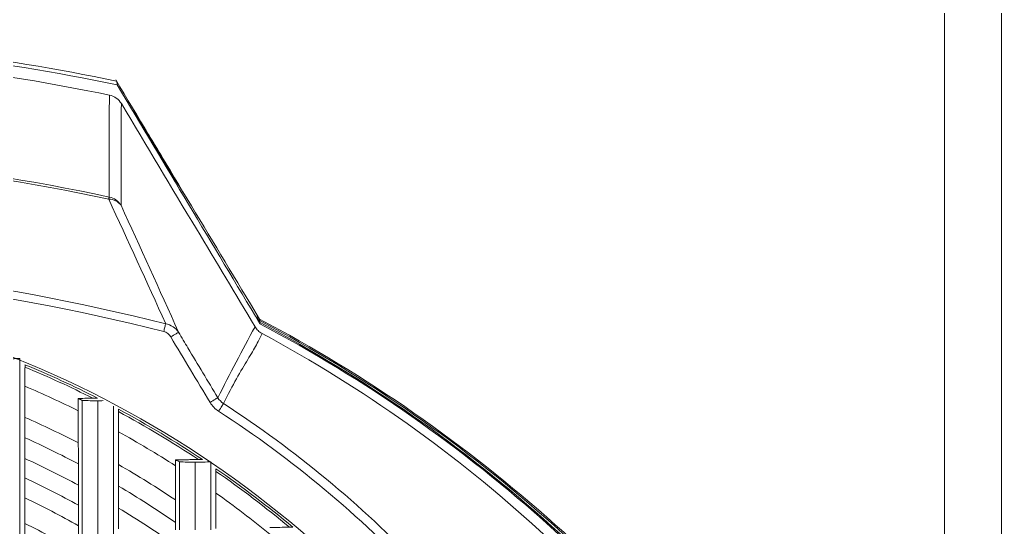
# Model space of a CAD drawing. Extents: x 9.3 to 87, y 1.1 to 68.8.
# Drawn here: x 82.113 to 85.346, y 30.611 to 32.284 of the extents above; entities that cross this region are included whole.
import ezdxf

# ---------------------------------------------------------------- set-up
doc = ezdxf.new("R2010")
doc.units = 0
doc.header["$MEASUREMENT"] = 0
doc.linetypes.add('SLD-Solid', pattern=[0])
doc.layers.add('OBJECT', color=7, linetype='CONTINUOUS')

msp = doc.modelspace()

# ---------------------------------------------------------------- linework, layer by layer
at = {"layer": 'OBJECT', "linetype": 'SLD-Solid', "lineweight": 15}
for p, q in [((85.1589, 29.3594), (85.1589, 33.0988)), ((85.3459, 29.0316), (85.3459, 33.0988)), ((82.873, 31.3471), (82.903, 31.2972))]:
    msp.add_line(p, q, dxfattribs=at)
at = {"layer": 'OBJECT', "linetype": 'SLD-Solid', "lineweight": 15, "flags": 128}
for points in [[(82.408, 31.6991), (82.4079, 31.6987), (82.4078, 31.6981), (82.4076, 31.6974), (82.4075, 31.6965), (82.4072, 31.6955), (82.407, 31.6945), (82.4068, 31.6933), (82.4065, 31.6919)], [(82.594, 31.2813), (82.5935, 31.2792), (82.5928, 31.2767), (82.5921, 31.2738), (82.5913, 31.2706), (82.5905, 31.2672), (82.5895, 31.2636), (82.5886, 31.2599), (82.5877, 31.2561)], [(82.6362, 31.2534), (82.6354, 31.2529), (82.6337, 31.2518), (82.6312, 31.2503), (82.628, 31.2484), (82.6242, 31.2461), (82.6199, 31.2436), (82.6154, 31.2408), (82.6106, 31.238)], [(82.7657, 31.0378), (82.7649, 31.0373), (82.7632, 31.0363), (82.7607, 31.0348), (82.7575, 31.0329), (82.7537, 31.0306), (82.7494, 31.028), (82.7449, 31.0253), (82.7401, 31.0224)], [(82.7844, 31.0184), (82.7839, 31.0175), (82.7827, 31.0158), (82.7812, 31.0133), (82.7791, 31.0102), (82.7767, 31.0065), (82.7741, 31.0024), (82.7712, 30.9979), (82.7682, 30.9934)]]:
    msp.add_lwpolyline(points, dxfattribs=at)
at = {"layer": 'OBJECT', "linetype": 'SLD-Solid', "lineweight": 15}
for centre, radius, start, end in [((80.8209, 24.2468), 7.9983, 78.3794, 86.98989), ((423.2383, 236.3198), 397.319, 210.932701, 211.056944), ((114.3948, 31.8166), 31.987, 179.60892, 180.21039), ((82.3964, 31.976), 0.0602, 30.9054, 78.4003), ((119.3483, 31.718), 36.9014, 179.55138, 180.0716), ((74.3683, 26.984), 9.5369, 30.69162, 31.62362), ((89.5383, 36.023), 8.1242, 209.81416, 212.02709), ((80.8209, 24.2468), 7.6195, 77.9774, 89.84961), ((80.8209, 24.2468), 7.6121, 77.9774, 89.84946), ((72.1644, 25.5762), 12.151, 30.34331, 31.09544), ((82.4072, 31.6425), 0.0494, 36.4237, 90.8174), ((82.3959, 31.6404), 0.06, 31.6235, 78.3363), ((80.8209, 24.2468), 7.2545, 75.85276, 89.84204), ((80.8209, 24.2468), 7.2285, 75.85276, 89.84147), ((80.8209, 27.9958), 3.42, 40.2566, 89.6649), ((80.616, 26.9726), 4.8921, 34.2626, 62.1286), ((82.5842, 31.2205), 0.0615, 32.2601, 80.848), ((89.1692, 27.8282), 7.1628, 151.26911, 153.37867), ((80.6906, 27.0977), 4.7335, 33.7654, 62.1139), ((80.6391, 27.0107), 4.8435, 34.1108, 62.1097), ((80.6738, 27.0708), 4.7688, 33.8656, 62.1042), ((82.5777, 31.2198), 0.0377, 28.9186, 74.625), ((80.7586, 27.251), 4.541, 33.3358, 61.7016), ((82.0746, 31.657), 0.4912, 268.7403, 274.5701), ((80.8209, 27.9958), 3.4123, 63.0051, 67.4284), ((80.8209, 27.9958), 3.4051, 63.2373, 67.378), ((80.8209, 27.9958), 3.3466, 63.6508, 66.9608), ((82.3566, 31.7002), 0.6723, 266.8055, 271.2174), ((80.8206, 27.9903), 3.6092, 43.677, 57.0347), ((80.8209, 27.9958), 3.2524, 62.8242, 66.2538), ((80.8209, 27.9958), 3.4123, 56.2893, 61.6993), ((80.8209, 27.9958), 3.4051, 56.4659, 61.6341), ((80.82, 27.9888), 3.5809, 43.1881, 57.0403), ((80.8209, 27.9958), 3.3466, 57.3464, 61.0927), ((80.8209, 27.9958), 3.1911, 62.2569, 65.7696), ((80.8209, 27.9958), 3.129, 61.6567, 65.2581), ((80.8209, 27.9958), 3.2524, 56.2746, 60.1726), ((82.6763, 31.4861), 0.6605, 266.7715, 271.2346), ((82.7009, 31.7636), 0.9379, 269.3886, 272.5772), ((80.8209, 27.9958), 3.4123, 50.0406, 55.3827), ((80.8209, 27.9958), 3.4051, 50.1807, 55.299), ((80.8209, 27.9958), 3.071, 61.0703, 64.759), ((80.8209, 27.9958), 3.1911, 55.5361, 59.5405), ((80.8209, 27.9958), 3.3466, 50.7772, 54.6041), ((80.8209, 27.9958), 3.0121, 60.4487, 64.2307), ((80.8209, 27.9958), 3.129, 54.7532, 58.8708), ((80.8209, 27.9958), 2.9361, 59.6035, 63.5134)]:
    msp.add_arc(centre, radius, start, end, dxfattribs=at)
for points, degree in [([(81.8187, 32.1704), (82.0253, 32.1445), (82.2304, 32.1106), (82.4342, 32.0687)], 3), ([(82.4085, 32.0349), (82.221, 32.0734), (82.0322, 32.1051), (81.8422, 32.1298)], 3), ([(82.4342, 32.0687), (82.4338, 32.0769), (82.4331, 32.081), (82.4319, 32.0812)], 3), ([(82.4342, 32.0687), (82.591, 31.8063), (82.7477, 31.5439), (82.9045, 31.2816)], 3), ([(82.594, 31.2813), (82.5316, 31.4194), (82.4692, 31.5563), (82.4065, 31.6919)], 3), ([(82.447, 31.6719), (82.5103, 31.5336), (82.5733, 31.3942), (82.6362, 31.2534)], 3), ([(82.8949, 31.3082), (82.8982, 31.3027), (82.9015, 31.2972), (82.9048, 31.2916)], 3), ([(82.8949, 31.3082), (82.8949, 31.3068), (82.8949, 31.3048), (82.8949, 31.3023)], 3), ([(82.9049, 31.2855), (82.9016, 31.2911), (82.8982, 31.2967), (82.8949, 31.3023)], 3), ([(82.903, 31.2972), (82.9039, 31.2957), (82.9045, 31.2938), (82.9048, 31.2916)], 3), ([(82.9049, 31.2855), (82.9049, 31.2842), (82.9047, 31.2829), (82.9045, 31.2816)], 3), ([(82.7401, 31.0224), (82.697, 31.0943), (82.6538, 31.1661), (82.6106, 31.238)], 3), ([(82.1307, 31.1389), (82.1306, 31.0755)], 1), ([(82.1307, 31.1467), (82.1307, 31.1389)], 1), ([(82.1306, 31.0755), (82.1306, 30.9728)], 1), ([(82.3191, 31.029), (82.3063, 31.0356)], 1), ([(82.3063, 30.9947), (82.3063, 31.0356)], 1), ([(82.3542, 31.0362), (82.3698, 31.0363)], 1), ([(82.7657, 31.0378), (82.7704, 31.03), (82.7768, 31.0234), (82.7844, 31.0184)], 3), ([(82.7682, 30.9934), (82.7568, 31.0008), (82.7472, 31.0107), (82.7401, 31.0224)], 3), ([(82.1306, 30.9728), (82.1305, 30.9057)], 1), ([(82.3063, 30.8891), (82.3063, 30.9947)], 1), ([(82.4387, 30.9921), (82.4386, 30.9254)], 1), ([(82.4387, 31.0003), (82.4387, 30.9921)], 1), ([(82.4386, 30.9254), (82.4386, 30.8173)], 1), ([(82.1305, 30.9057), (82.1305, 30.8375)], 1), ([(82.3064, 30.82), (82.3063, 30.8891)], 1), ([(82.1305, 30.8375), (82.1304, 30.7735)], 1), ([(82.3064, 30.7497), (82.3064, 30.82)], 1), ([(82.4386, 30.8173), (82.4385, 30.7464)], 1), ([(82.6266, 30.8331), (82.702, 30.8342)], 1), ([(82.6266, 30.8135), (82.6266, 30.8331)], 1), ([(82.6266, 30.7008), (82.6266, 30.8135)], 1), ([(82.6906, 30.8258), (82.6909, 30.8258)], 1), ([(82.6906, 30.8258), (82.6906, 30.8258)], 1), ([(82.702, 30.8342), (82.7147, 30.8343)], 1), ([(82.7594, 30.7953), (82.7593, 30.7239)], 1), ([(82.7594, 30.804), (82.7594, 30.7953)], 1), ([(82.1304, 30.7735), (82.1304, 30.7083)], 1), ([(82.3064, 30.6835), (82.3064, 30.7497)], 1), ([(82.4385, 30.7464), (82.4385, 30.6742)], 1), ([(82.7593, 30.7239), (82.7592, 30.6074)], 1), ([(82.1304, 30.7083), (82.1304, 30.6237)], 1), ([(82.3065, 30.616), (82.3064, 30.6835)], 1), ([(82.6267, 30.6268), (82.6266, 30.7008)], 1), ([(82.4385, 30.6742), (82.4384, 30.6062)], 1), ([(82.1304, 30.6237), (82.1303, 30.5479)], 1), ([(82.3065, 30.5283), (82.3065, 30.616)], 1), ([(82.6267, 30.6026), (82.6267, 30.6268)], 1), ([(83.0014, 30.6112), (83.0125, 30.6113)], 1)]:
    msp.add_open_spline(points, degree=degree, dxfattribs=at)
for points, knots in [([(82.8882, 31.2714), (82.8238, 31.379), (82.7594, 31.4866), (82.695, 31.5942), (82.6127, 31.7318), (82.5304, 31.8693), (82.4481, 32.0069)], [0.00042223, 0.00042223, 0.00042223, 0.00042223, 0.00998302, 0.00998302, 0.00998302, 0.02220394, 0.02220394, 0.02220394, 0.02220394]), ([(82.8882, 31.2714), (82.891, 31.2667), (82.8944, 31.2625), (82.9021, 31.2551), (82.9065, 31.2519), (82.9113, 31.2493)], [0, 0, 0, 0, 0.5, 0.5, 1, 1, 1, 1]), ([(82.6362, 31.2534), (82.6465, 31.2362), (82.6568, 31.2191), (82.6671, 31.2019), (82.7, 31.1472), (82.7329, 31.0925), (82.7657, 31.0378)], [0, 0, 0, 0, 0.001524, 0.001524, 0.001524, 0.006387037, 0.006387037, 0.006387037, 0.006387037]), ([(82.9113, 31.2493), (82.9069, 31.2388), (82.9007, 31.2265), (82.8849, 31.1979), (82.8753, 31.1818), (82.842, 31.1267), (82.814, 31.0806), (82.7844, 31.0184)], [0, 0, 0, 0, 0.25, 0.25, 0.5, 0.5, 1, 1, 1, 1]), ([(82.1137, 31.1674), (82.1137, 31.1517), (82.1136, 31.0584), (82.1135, 30.9107), (82.1135, 30.7155), (82.1134, 30.6085), (82.1134, 30.5479), (82.1134, 30.5479)], [0, 0, 0, 0, 0.080863, 0.483213, 0.741499, 0.999997, 1, 1, 1, 1]), ([(82.3063, 31.0356), (82.3158, 31.0357), (82.3319, 31.0359), (82.3478, 31.0361), (82.3542, 31.0362)], [0, 0, 0, 0, 0.598162, 1, 1, 1, 1]), ([(82.3191, 28.6712), (82.3191, 28.7467), (82.3191, 28.9147), (82.3191, 29.1545), (82.3191, 29.3944), (82.3191, 29.6128), (82.3191, 29.8091), (82.3191, 30.0007), (82.3191, 30.1972), (82.3191, 30.4033), (82.3191, 30.6121), (82.3191, 30.8237), (82.3191, 30.9598), (82.3191, 31.029)], [0, 0, 0, 0, 0.076748, 0.170724, 0.25993, 0.344183, 0.423507, 0.498162, 0.588795, 0.681648, 0.782045, 0.889239, 1, 1, 1, 1]), ([(82.3877, 31.0282), (82.3849, 31.0281), (82.3795, 31.0281), (82.3737, 31.0281), (82.3709, 31.0281)], [0, 0, 0, 0, 0.517113, 1, 1, 1, 1]), ([(82.3709, 30.4025), (82.3709, 30.4609), (82.3709, 30.581), (82.3709, 30.7922), (82.3709, 30.9378), (82.3709, 31.0281)], [0, 0, 0, 0, 0.263552, 0.542981, 1, 1, 1, 1]), ([(82.4226, 31.0097), (82.4226, 30.9427), (82.4226, 30.8048), (82.4226, 30.5874), (82.4226, 30.3665), (82.4226, 30.147), (82.4226, 29.9188), (82.4226, 29.6894), (82.4226, 29.4481), (82.4226, 29.2013), (82.4226, 28.9452), (82.4226, 28.7615), (82.4226, 28.6735)], [0, 0, 0, 0, 0.108416, 0.222817, 0.329103, 0.427636, 0.525365, 0.629321, 0.717185, 0.810539, 0.909292, 1, 1, 1, 1]), ([(82.6391, 30.8267), (82.635, 30.8288), (82.6308, 30.8309), (82.6266, 30.8331), (82.6266, 30.8331)], [0, 0, 0, 0, 0.995529, 1, 1, 1, 1]), ([(82.6391, 30.8267), (82.6391, 30.7856), (82.6391, 30.7124), (82.6391, 30.6361), (82.6391, 30.6026)], [0, 0, 0, 0, 0.559723, 1, 1, 1, 1]), ([(82.6906, 30.8258), (82.6906, 30.8258), (82.6906, 30.8258), (82.6906, 30.8257), (82.6906, 30.8257), (82.6906, 30.8257), (82.6906, 30.8257), (82.6906, 30.8257), (82.6906, 30.8257), (82.6906, 30.8257), (82.6906, 30.8257), (82.6906, 30.8257), (82.6906, 30.8258), (82.6906, 30.8258)], [0, 0, 0, 0, 0.151859, 0.268359, 0.372071, 0.424095, 0.462365, 0.486839, 0.511683, 0.534377, 0.574191, 0.680837, 1, 1, 1, 1]), ([(82.6909, 30.8258), (82.6909, 30.7849), (82.6909, 30.7119), (82.6909, 30.636), (82.6909, 30.6026)], [0, 0, 0, 0, 0.559712, 1, 1, 1, 1]), ([(82.7431, 30.8267), (82.7431, 30.7856), (82.743, 30.7124), (82.743, 30.6361), (82.743, 30.6026)], [0, 0, 0, 0, 0.559723, 1, 1, 1, 1]), ([(82.9371, 30.6101), (82.9479, 30.6103), (82.9695, 30.6106), (82.9908, 30.611), (83.0014, 30.6112)], [0, 0, 0, 0, 0.504158, 1, 1, 1, 1])]:
    msp.add_open_spline(points, degree=3, knots=knots, dxfattribs=at)

doc.saveas('drawing.dxf')
